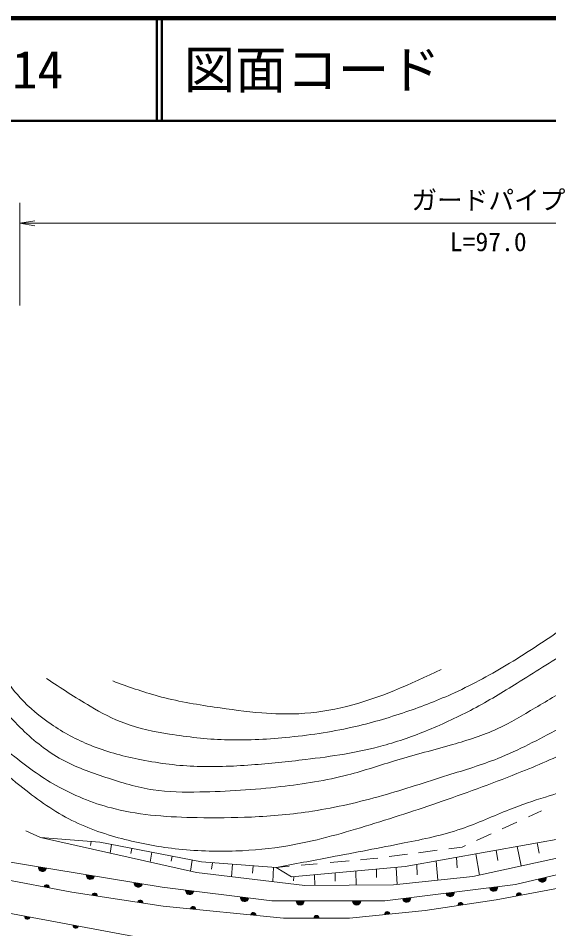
# Model space of a CAD drawing. Units: millimetres, scale not verified. Extents: x 40000 to 680000, y 20000 to 380000.
# Drawn here: x 104241 to 155938, y 291348 to 380000 of the extents above; entities that cross this region are included whole.
import ezdxf
from ezdxf.enums import TextEntityAlignment as Align

# ---------------------------------------------------------------- set-up
doc = ezdxf.new("R2010")
doc.units = ezdxf.units.MM
doc.header["$LTSCALE"] = 1000
doc.linetypes.add('CHAIN', pattern=[18.5, 12, -1.5, 3.5, -1.5])
for name, color, linetype, lineweight in [('M-BGD', 7, 'Continuous', 13), ('M-BMK', 2, 'CHAIN', 13), ('M-STR-STR3', 7, 'Continuous', 13), ('M-TTL', 2, 'Continuous', 140), ('M-TTL-LINE', 7, 'Continuous', 50), ('M-TTL-TXT', 7, 'Continuous', 13)]:
    doc.layers.add(name, color=color, linetype=linetype, lineweight=lineweight)
doc.styles.add('ＭＳ ゴシック', font='')
doc.styles.get('ＭＳ ゴシック').set_extended_font_data('MS Gothic')

# ---------------------------------------------------------------- blocks, each defined once
blk = doc.blocks.new('open_arrow')
at = {"color": 0, "linetype": 'Continuous', "lineweight": -2}
blk.add_lwpolyline([(7.5, 1.25), (0, 0), (7.5, -1.25)], dxfattribs=at)

msp = doc.modelspace()

# ---------------------------------------------------------------- linework, layer by layer
at = {"layer": 'M-BGD'}
for p, q in [((155238, 302818), (153962, 302240)), ((173673, 301954), (148525, 296434)), ((152824, 301724), (151386, 301072)), ((106413, 300235), (104996, 300893)), ((141957, 297402), (160423, 300711)), ((150315, 300586), (148881, 299936)), ((152690, 295665), (173514, 300600)), ((90261, 299994), (118272, 295405)), ((121604, 296829), (106413, 300235)), ((106413, 300235), (112198, 299776)), ((111293, 299441), (111356, 299843)), ((112198, 299776), (122108, 297858)), ((154810, 299706), (155013, 298726)), ((113335, 299556), (113204, 298712)), ((115223, 298681), (115300, 299176)), ((117265, 298795), (117115, 297835)), ((145076, 298992), (143235, 298752)), ((147493, 299307), (146208, 299140)), ((147814, 299453), (147493, 299307)), ((150974, 298002), (150795, 298986)), ((152841, 299353), (153231, 297467)), ((109483, 294914), (89714, 298670)), ((119153, 297921), (119230, 298415)), ((121195, 298035), (121027, 296958)), ((136483, 297965), (134644, 297797)), ((138813, 298176), (137587, 298065)), ((139266, 298235), (138813, 298176)), ((142161, 298612), (140387, 298381)), ((144956, 297940), (145128, 296079)), ((147024, 297294), (146932, 298294)), ((148827, 298633), (149198, 296582)), ((122108, 297858), (129390, 297320)), ((123079, 297141), (123179, 297779)), ((125134, 297635), (125017, 296419)), ((127058, 296753), (127129, 297487)), ((129125, 297339), (129064, 295934)), ((130652, 297435), (129390, 297320)), ((129390, 297320), (130876, 296393)), ((130876, 296393), (141957, 297402)), ((133371, 297682), (131803, 297539)), ((139156, 296344), (139138, 297146)), ((141076, 297322), (141161, 295664)), ((143116, 296594), (143065, 297601)), ((132158, 295563), (121604, 296829)), ((131070, 296016), (131087, 296413)), ((133125, 296598), (133133, 295570)), ((135130, 295977), (135124, 296780)), ((137141, 296964), (137172, 295600)), ((148525, 296434), (140809, 295627)), ((118272, 295405), (128966, 294063)), ((140809, 295627), (132158, 295563)), ((139962, 294063), (152690, 295665)), ((159793, 295863), (150796, 294171)), ((118356, 293552), (109483, 294914)), ((121639, 289468), (98061, 293832)), ((130077, 292396), (118356, 293552)), ((128966, 294063), (139962, 294063)), ((150796, 294171), (143903, 293139)), ((143903, 293139), (136516, 292396)), ((136516, 292396), (130077, 292396))]:
    msp.add_line(p, q, dxfattribs=at)
for centre, radius, start, end in [((106601, 297317), 400, 170.69571, 350.69571), ((106601, 297317), 400, 170.69571, 350.69571), ((106601, 297317), 350, 170.69571, 350.69571), ((106601, 297317), 300, 170.69571, 350.69571), ((106601, 297317), 250, 170.69571, 350.69571), ((106601, 297317), 200, 170.69571, 350.69571), ((106601, 297317), 150, 170.69571, 350.69571), ((106601, 297317), 100, 170.69571, 350.69571), ((106601, 297317), 50, 170.69571, 350.69571), ((111270, 296552), 400, 170.69571, 350.69571), ((111270, 296552), 400, 170.69571, 350.69571), ((111270, 296552), 350, 170.69571, 350.69571), ((111270, 296552), 300, 170.69571, 350.69571), ((111270, 296552), 250, 170.69571, 350.69571), ((111270, 296552), 200, 170.69571, 350.69571), ((111270, 296552), 150, 170.69571, 350.69571), ((111270, 296552), 100, 170.69571, 350.69571), ((111270, 296552), 50, 170.69571, 350.69571), ((155293, 296282), 400, 193.33344, 13.33344), ((155293, 296282), 400, 193.33344, 13.33344), ((155293, 296282), 350, 193.33344, 13.33344), ((155293, 296282), 300, 193.33344, 13.33344), ((155293, 296282), 250, 193.33344, 13.33344), ((155293, 296282), 200, 193.33344, 13.33344), ((155293, 296282), 150, 193.33344, 13.33344), ((155293, 296282), 100, 193.33344, 13.33344), ((155293, 296282), 50, 193.33344, 13.33344), ((107012, 295383), 250, 349.24319, 169.24319), ((107012, 295383), 200, 349.24319, 169.24319), ((107012, 295383), 150, 349.24319, 169.24319), ((107012, 295383), 100, 349.24319, 169.24319), ((107012, 295383), 50, 349.24319, 169.24319), ((115938, 295788), 400, 170.69571, 350.69571), ((115938, 295788), 400, 170.69571, 350.69571), ((115938, 295788), 350, 170.69571, 350.69571), ((115938, 295788), 300, 170.69571, 350.69571), ((115938, 295788), 250, 170.69571, 350.69571), ((115938, 295788), 200, 170.69571, 350.69571), ((115938, 295788), 150, 170.69571, 350.69571), ((115938, 295788), 100, 170.69571, 350.69571), ((115938, 295788), 50, 170.69571, 350.69571), ((150569, 295398), 400, 187.17298, 7.17298), ((150569, 295398), 400, 187.17298, 7.17298), ((150569, 295398), 350, 187.17298, 7.17298), ((150569, 295398), 300, 187.17298, 7.17298), ((150569, 295398), 250, 187.17298, 7.17298), ((150569, 295398), 200, 187.17298, 7.17298), ((150569, 295398), 150, 187.17298, 7.17298), ((150569, 295398), 100, 187.17298, 7.17298), ((150569, 295398), 50, 187.17298, 7.17298), ((111701, 294573), 250, 351.27386, 171.27386), ((111701, 294573), 200, 351.27386, 171.27386), ((111701, 294573), 150, 351.27386, 171.27386), ((111701, 294573), 100, 351.27386, 171.27386), ((111701, 294573), 50, 351.27386, 171.27386), ((120946, 295070), 400, 172.84644, 352.84644), ((120946, 295070), 400, 172.84644, 352.84644), ((120946, 295070), 350, 172.84644, 352.84644), ((120946, 295070), 300, 172.84644, 352.84644), ((120946, 295070), 250, 172.84644, 352.84644), ((120946, 295070), 200, 172.84644, 352.84644), ((120946, 295070), 150, 172.84644, 352.84644), ((120946, 295070), 100, 172.84644, 352.84644), ((120946, 295070), 50, 172.84644, 352.84644), ((126292, 294399), 400, 172.84644, 352.84644), ((126292, 294399), 400, 172.84644, 352.84644), ((126292, 294399), 350, 172.84644, 352.84644), ((126292, 294399), 300, 172.84644, 352.84644), ((126292, 294399), 250, 172.84644, 352.84644), ((126292, 294399), 200, 172.84644, 352.84644), ((126292, 294399), 150, 172.84644, 352.84644), ((126292, 294399), 100, 172.84644, 352.84644), ((126292, 294399), 50, 172.84644, 352.84644), ((142083, 294330), 400, 187.17298, 7.17298), ((142083, 294330), 400, 187.17298, 7.17298), ((142083, 294330), 350, 187.17298, 7.17298), ((142083, 294330), 300, 187.17298, 7.17298), ((142083, 294330), 250, 187.17298, 7.17298), ((142083, 294330), 200, 187.17298, 7.17298), ((142083, 294330), 150, 187.17298, 7.17298), ((142083, 294330), 100, 187.17298, 7.17298), ((142083, 294330), 50, 187.17298, 7.17298), ((146326, 294864), 400, 187.17298, 7.17298), ((146326, 294864), 400, 187.17298, 7.17298), ((146326, 294864), 350, 187.17298, 7.17298), ((146326, 294864), 300, 187.17298, 7.17298), ((146326, 294864), 250, 187.17298, 7.17298), ((146326, 294864), 200, 187.17298, 7.17298), ((146326, 294864), 150, 187.17298, 7.17298), ((146326, 294864), 100, 187.17298, 7.17298), ((146326, 294864), 50, 187.17298, 7.17298), ((153045, 294594), 250, 10.65139, 190.65139), ((153045, 294594), 200, 10.65139, 190.65139), ((153045, 294594), 150, 10.65139, 190.65139), ((153045, 294594), 100, 10.65139, 190.65139), ((153045, 294594), 50, 10.65139, 190.65139), ((116138, 293892), 250, 351.27386, 171.27386), ((116138, 293892), 200, 351.27386, 171.27386), ((116138, 293892), 150, 351.27386, 171.27386), ((116138, 293892), 100, 351.27386, 171.27386), ((116138, 293892), 50, 351.27386, 171.27386), ((121287, 293263), 250, 354.36932, 174.36932), ((121287, 293263), 200, 354.36932, 174.36932), ((131715, 294063), 400, 180, 0), ((131715, 294063), 400, 180, 0), ((131715, 294063), 350, 180, 0), ((131715, 294063), 300, 180, 0), ((131715, 294063), 250, 180, 0), ((131715, 294063), 200, 180, 0), ((131715, 294063), 150, 180, 0), ((131715, 294063), 100, 180, 0), ((131715, 294063), 50, 180, 0), ((137213, 294063), 400, 180, 0), ((137213, 294063), 400, 180, 0), ((137213, 294063), 350, 180, 0), ((137213, 294063), 300, 180, 0), ((137213, 294063), 250, 180, 0), ((137213, 294063), 200, 180, 0), ((137213, 294063), 150, 180, 0), ((137213, 294063), 100, 180, 0), ((137213, 294063), 50, 180, 0), ((147349, 293655), 250, 8.51399, 188.51399), ((147349, 293655), 200, 8.51399, 188.51399), ((147349, 293655), 150, 8.51399, 188.51399), ((147349, 293655), 100, 8.51399, 188.51399), ((147349, 293655), 50, 8.51399, 188.51399), ((105135, 292523), 250, 169.5149, 349.5149), ((105135, 292523), 200, 169.5149, 349.5149), ((121287, 293263), 150, 354.36932, 174.36932), ((121287, 293263), 100, 354.36932, 174.36932), ((121287, 293263), 50, 354.36932, 174.36932), ((127147, 292685), 250, 354.36932, 174.36932), ((127147, 292685), 200, 354.36932, 174.36932), ((127147, 292685), 150, 354.36932, 174.36932), ((127147, 292685), 100, 354.36932, 174.36932), ((127147, 292685), 50, 354.36932, 174.36932), ((133297, 292396), 250, 0, 180), ((133297, 292396), 200, 0, 180), ((140210, 292768), 250, 5.74228, 185.74228), ((140210, 292768), 200, 5.74228, 185.74228), ((140210, 292768), 150, 5.74228, 185.74228), ((140210, 292768), 100, 5.74228, 185.74228), ((140210, 292768), 50, 5.74228, 185.74228), ((105135, 292523), 150, 169.5149, 349.5149), ((105135, 292523), 100, 169.5149, 349.5149), ((105135, 292523), 50, 169.5149, 349.5149), ((109850, 291650), 250, 169.5149, 349.5149), ((109850, 291650), 200, 169.5149, 349.5149), ((109850, 291650), 150, 169.5149, 349.5149), ((109850, 291650), 100, 169.5149, 349.5149), ((133297, 292396), 150, 0, 180), ((133297, 292396), 100, 0, 180), ((133297, 292396), 50, 0, 180), ((109850, 291650), 50, 169.5149, 349.5149)]:
    msp.add_arc(centre, radius, start, end, dxfattribs=at)
for points, knots in [([(91421, 321336), (92582, 319851), (93743, 318365), (94970, 316935), (96161, 315546), (97415, 314210), (98699, 312903), (100359, 311213), (102071, 309571), (103914, 308082), (105267, 306989), (106692, 305977), (108220, 305141), (109935, 304202), (111780, 303483), (113677, 303018), (116285, 302380), (118992, 302220), (121682, 302170), (123445, 302136), (125201, 302150), (126957, 302230), (128955, 302322), (130953, 302500), (132930, 302806), (135224, 303162), (137490, 303690), (139722, 304322), (141860, 304928), (143966, 305629), (146089, 306293), (147729, 306806), (149379, 307297), (150971, 307930), (153004, 308740), (154943, 309782), (156883, 310811), (159012, 311939), (161142, 313051), (163250, 314207), (164479, 314880), (165701, 315569), (166949, 316208), (168751, 317129), (170609, 317945), (172498, 318664), (173880, 319189), (175279, 319662), (176682, 320149), (178177, 320668), (179676, 321202), (181048, 321968), (182139, 322577), (183149, 323333), (184232, 323970), (185256, 324572), (186346, 325068), (187476, 325425), (188834, 325855), (190250, 326083), (191660, 326304), (192751, 326475), (193838, 326641), (194904, 326941), (195655, 327152), (196394, 327429), (197057, 327820), (198159, 328470), (199048, 329434), (199938, 330397)], [0, 0, 0, 0, 1, 1, 1, 2, 2, 2, 3, 3, 3, 4, 4, 4, 5, 5, 5, 6, 6, 6, 7, 7, 7, 8, 8, 8, 9, 9, 9, 10, 10, 10, 11, 11, 11, 12, 12, 12, 13, 13, 13, 14, 14, 14, 15, 15, 15, 16, 16, 16, 17, 17, 17, 18, 18, 18, 19, 19, 19, 20, 20, 20, 21, 21, 21, 22, 22, 22, 23, 23, 23, 23]), ([(92266, 322821), (93291, 322072), (94316, 321322), (95308, 320529), (96224, 319796), (97111, 319026), (97946, 318203), (99066, 317100), (100091, 315903), (101104, 314698), (102244, 313343), (103370, 311978), (104644, 310742), (105804, 309617), (107088, 308599), (108497, 307826), (109840, 307090), (111298, 306577), (112765, 306091), (114285, 305588), (115814, 305114), (117381, 304876), (118876, 304650), (120405, 304639), (121928, 304668), (124581, 304718), (127213, 304889), (129841, 305189), (132036, 305439), (134229, 305780), (136365, 306334), (137966, 306749), (139536, 307283), (141120, 307757), (142927, 308298), (144752, 308761), (146569, 309284), (148045, 309709), (149516, 310174), (150907, 310811), (152190, 311398), (153406, 312132), (154621, 312859), (155891, 313618), (157161, 314370), (158438, 315115), (159543, 315759), (160653, 316399), (161805, 316954), (163062, 317560), (164370, 318065), (165692, 318516), (167109, 318999), (168543, 319421), (169961, 319904), (171294, 320358), (172612, 320866), (173883, 321466), (175474, 322217), (176992, 323112), (178464, 324103), (179665, 324913), (180835, 325786), (182143, 326359), (183148, 326800), (184234, 327065), (185336, 327262), (186751, 327515), (188192, 327657), (189500, 328164), (190488, 328546), (191400, 329136), (192311, 329726)], [0, 0, 0, 0, 1, 1, 1, 2, 2, 2, 3, 3, 3, 4, 4, 4, 5, 5, 5, 6, 6, 6, 7, 7, 7, 8, 8, 8, 9, 9, 9, 10, 10, 10, 11, 11, 11, 12, 12, 12, 13, 13, 13, 14, 14, 14, 15, 15, 15, 16, 16, 16, 17, 17, 17, 18, 18, 18, 19, 19, 19, 20, 20, 20, 21, 21, 21, 22, 22, 22, 23, 23, 23, 24, 24, 24, 24]), ([(90205, 319201), (91228, 317761), (92251, 316321), (93422, 315012), (94926, 313330), (96675, 311867), (98394, 310388), (100392, 308670), (102351, 306932), (104412, 305289), (105914, 304091), (107469, 302944), (109163, 302058), (110789, 301208), (112544, 300598), (114326, 300126), (116035, 299673), (117770, 299345), (119521, 299144), (121483, 298918), (123466, 298851), (125444, 298922), (127143, 298983), (128838, 299146), (130511, 299429), (133065, 299861), (135567, 300573), (138050, 301329), (140570, 302097), (143071, 302909), (145556, 303768), (148163, 304669), (150754, 305621), (153316, 306651), (155129, 307379), (156927, 308147), (158669, 309026), (160276, 309837), (161834, 310742), (163389, 311655), (165196, 312716), (166998, 313787), (168868, 314727), (170193, 315393), (171552, 315994), (172922, 316564), (175497, 317637), (178112, 318606), (180714, 319605), (182884, 320438), (185045, 321292), (187175, 322234), (188803, 322953), (190413, 323724), (192117, 324229), (193046, 324505), (194003, 324702), (194967, 324799), (196097, 324913), (197235, 324890), (198374, 324867)], [0, 0, 0, 0, 1, 1, 1, 2, 2, 2, 3, 3, 3, 4, 4, 4, 5, 5, 5, 6, 6, 6, 7, 7, 7, 8, 8, 8, 9, 9, 9, 10, 10, 10, 11, 11, 11, 12, 12, 12, 13, 13, 13, 14, 14, 14, 15, 15, 15, 16, 16, 16, 17, 17, 17, 18, 18, 18, 19, 19, 19, 20, 20, 20, 20]), ([(101035, 319696), (101481, 318623), (101927, 317550), (102492, 316538), (103034, 315567), (103686, 314652), (104436, 313830), (105328, 312853), (106358, 312006), (107455, 311262), (108655, 310449), (109935, 309757), (111273, 309215), (112769, 308608), (114338, 308186), (115924, 307861), (117711, 307495), (119521, 307250), (121338, 307167), (123210, 307081), (125089, 307167), (126960, 307306), (128723, 307437), (130479, 307616), (132235, 307826), (134783, 308131), (137332, 308502), (139801, 309180), (141300, 309592), (142768, 310117), (144209, 310707), (145700, 311318), (147161, 311999), (148582, 312755), (150038, 313529), (151451, 314381), (152851, 315253), (154513, 316290), (156156, 317355), (157848, 318342), (159423, 319260), (161041, 320110), (162707, 320841), (165115, 321897), (167625, 322705), (170134, 323513)], [0, 0, 0, 0, 1, 1, 1, 2, 2, 2, 3, 3, 3, 4, 4, 4, 5, 5, 5, 6, 6, 6, 7, 7, 7, 8, 8, 8, 9, 9, 9, 10, 10, 10, 11, 11, 11, 12, 12, 12, 13, 13, 13, 14, 14, 14, 15, 15, 15, 15]), ([(107001, 315716), (108400, 314788), (109798, 313860), (111253, 313010), (112337, 312377), (113451, 311786), (114622, 311353), (116022, 310835), (117502, 310541), (118985, 310304), (120765, 310019), (122550, 309815), (124342, 309751), (126328, 309681), (128323, 309783), (130307, 309972), (132481, 310180), (134642, 310492), (136769, 310966), (138543, 311362), (140293, 311871), (142015, 312458), (143628, 313007), (145218, 313625), (146765, 314335), (148607, 315181), (150389, 316156), (152122, 317207), (153887, 318278), (155600, 319427), (157314, 320576)], [0, 0, 0, 0, 1, 1, 1, 2, 2, 2, 3, 3, 3, 4, 4, 4, 5, 5, 5, 6, 6, 6, 7, 7, 7, 8, 8, 8, 9, 9, 9, 10, 10, 10, 10]), ([(129390, 297320), (131150, 297653), (132911, 297987), (134670, 298319), (137063, 298772), (139455, 299223), (141850, 299700), (143732, 300075), (145617, 300465), (147428, 301081), (149021, 301622), (150556, 302338), (152122, 302958), (153264, 303411), (154422, 303812), (155602, 304173), (156574, 304471), (157561, 304742), (158473, 305168), (159577, 305683), (160572, 306426), (161566, 307156), (163016, 308220), (164465, 309258), (165984, 310193), (167322, 311017), (168714, 311761), (170127, 312458), (171428, 313099), (172746, 313699), (174048, 314335), (175652, 315119), (177231, 315957), (178853, 316710), (179790, 317145), (180741, 317552), (181725, 317870), (182677, 318178), (183659, 318402), (184652, 318533), (185238, 318610), (185829, 318654), (186419, 318698)], [0, 0, 0, 0, 1, 1, 1, 2, 2, 2, 3, 3, 3, 4, 4, 4, 5, 5, 5, 6, 6, 6, 7, 7, 7, 8, 8, 8, 9, 9, 9, 10, 10, 10, 11, 11, 11, 12, 12, 12, 13, 13, 13, 14, 14, 14, 14]), ([(113457, 315472), (114916, 314939), (116375, 314407), (117869, 314001), (119662, 313513), (121506, 313207), (123350, 312932), (124888, 312701), (126426, 312492), (127975, 312370), (129175, 312275), (130381, 312233), (131584, 312290), (133152, 312364), (134716, 312606), (136237, 312985), (139438, 313783), (142450, 315189), (145461, 316594)], [0, 0, 0, 0, 1, 1, 1, 2, 2, 2, 3, 3, 3, 4, 4, 4, 5, 5, 5, 6, 6, 6, 6])]:
    msp.add_open_spline(points, degree=3, knots=knots, dxfattribs=at)
at = {"layer": 'M-BMK'}
msp.add_open_spline([(83757, 293056), (84685, 292574), (85613, 292093), (86556, 291643), (88392, 290766), (90282, 290006), (92164, 289225), (94502, 288254), (96826, 287251), (99213, 286421), (101423, 285653), (103686, 285034), (105953, 284440), (108710, 283718), (111473, 283032), (114262, 282459), (117154, 281865), (120075, 281392), (123009, 281070), (127796, 280544), (132619, 280419), (137441, 280375), (140764, 280346), (144087, 280355), (147397, 280581), (151234, 280844), (155052, 281398), (158845, 282073), (160414, 282353), (161979, 282654), (163527, 283025), (165913, 283598), (168257, 284341), (170601, 285083)], degree=3, knots=[0, 0, 0, 0, 1, 1, 1, 2, 2, 2, 3, 3, 3, 4, 4, 4, 5, 5, 5, 6, 6, 6, 7, 7, 7, 8, 8, 8, 9, 9, 9, 10, 10, 10, 11, 11, 11, 11], dxfattribs=at)
at = {"layer": 'M-STR-STR3'}
for p, q in [((104407, 352030), (104407, 362030)), ((104407, 360030), (195695, 360030))]:
    msp.add_line(p, q, dxfattribs=at)
at = {"layer": 'M-TTL'}
msp.add_line((680000, 380000), (40000, 380000), dxfattribs=at)
at = {"layer": 'M-TTL-LINE'}
for p, q in [((117750, 380000), (117750, 370000)), ((118250, 380000), (118250, 370000)), ((40000, 370000), (680000, 370000))]:
    msp.add_line(p, q, dxfattribs=at)

# ---------------------------------------------------------------- block references
at = {"layer": 'M-STR-STR3', "xscale": 193, "yscale": 193}
msp.add_blockref('open_arrow', (104407, 360030), dxfattribs=at)

# ---------------------------------------------------------------- texts
at = {"layer": 'M-STR-STR3', "style": 'ＭＳ ゴシック'}
for s, p in [('ガードパイプ', (142551, 360827)), ('L=97.0', (146301, 356768))]:
    msp.add_text(s, height=1833, dxfattribs=at).set_placement(p, align=Align.BOTTOM_LEFT)
at = {"layer": 'M-TTL-TXT', "style": 'ＭＳ ゴシック'}
for s, p in [('014', (101142, 375000)), ('図面コード', (120380, 375000))]:
    msp.add_text(s, height=3666, dxfattribs=at).set_placement(p, align=Align.MIDDLE_LEFT)

doc.saveas('drawing.dxf')
